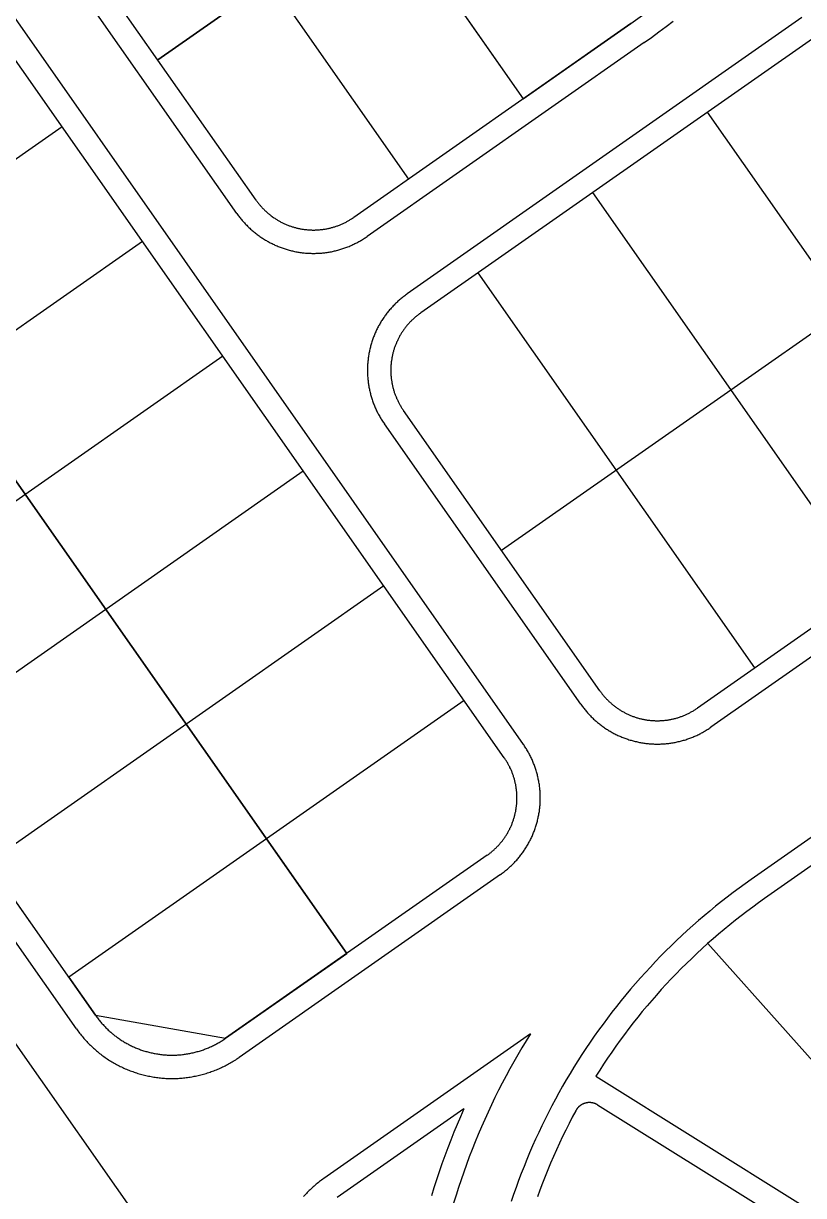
# Model space of a CAD drawing. Header units: metres. Extents: x 680594 to 684853, y 828874 to 830078.
# Drawn here: x 680763.7 to 680863.9, y 829578 to 829728.7 of the extents above; entities that cross this region are included whole.
import ezdxf

# ---------------------------------------------------------------- set-up
doc = ezdxf.new("R2010")
doc.units = ezdxf.units.M
doc.layers.add('PLOT_LINES', color=7, linetype='Continuous')

msp = doc.modelspace()

# ---------------------------------------------------------------- linework, layer by layer
at = {"layer": 'PLOT_LINES'}
for points in [[(680780.94, 829724), (680823.91, 829754.09), (680852.05, 829805.21), (680862.02, 829871.22)], [(680827.89, 829636.02), (680718.8, 829792.02)], [(680792.31, 829769.81), (680827.87, 829719.02)], [(680777.57, 829759.49), (680813.13, 829708.7)], [(680841.69, 829728.7), (680843.19, 829729.77), (680824.83, 829754.75), (680823.91, 829754.09), (680810.09, 829744.42), (680827.87, 829719.02), (680841.69, 829728.7)], [(680823.91, 829754.09), (680780.94, 829724)], [(680770.47, 829599.48), (680664.78, 829750.42)], [(681126.45, 829078), (680658.63, 829746.12)], [(680825.43, 829634.3), (680748, 829744.89)], [(680793.56, 829705.98), (680768.32, 829742.02)], [(680791.1, 829704.26), (680765.86, 829740.3)], [(680917.54, 829735.59), (680898.1, 829712.04), (680825.1, 829660.93)], [(680863.67, 829729.44), (680812.97, 829693.94)], [(680843.41, 829726.24), (680844.36, 829726.91), (680845.3, 829727.6), (680846.23, 829728.29), (680847.15, 829728.99)], [(680841.69, 829728.7), (680806.09, 829703.77)], [(680866.3, 829727.62), (680814.7, 829691.48)], [(680805.2, 829609.15), (680722.61, 829727.11)], [(680722.61, 829727.11), (680805.2, 829609.15)], [(680843.41, 829726.24), (680807.81, 829701.31)], [(680887.12, 829666.51), (680851.56, 829717.29)], [(680768.65, 829715.4), (680717.86, 829679.84)], [(680898.1, 829712.04), (680825.1, 829660.93)], [(680772.93, 829601.2), (680697.21, 829709.33)], [(680872.37, 829656.18), (680836.81, 829706.97)], [(680793.56, 829705.98), (680793.62, 829705.9), (680793.68, 829705.81), (680793.74, 829705.73), (680793.8, 829705.64), (680793.87, 829705.56), (680793.93, 829705.48), (680794, 829705.4), (680794.07, 829705.32), (680794.14, 829705.24), (680794.21, 829705.16), (680794.28, 829705.08), (680794.35, 829705), (680794.42, 829704.93), (680794.49, 829704.85), (680794.57, 829704.78), (680794.64, 829704.71), (680794.72, 829704.63), (680794.79, 829704.56), (680794.87, 829704.49), (680794.95, 829704.42), (680795.02, 829704.35), (680795.1, 829704.28), (680795.18, 829704.22), (680795.27, 829704.15), (680795.35, 829704.08), (680795.43, 829704.02), (680795.51, 829703.96), (680795.6, 829703.89), (680795.68, 829703.83), (680795.77, 829703.77), (680795.85, 829703.71), (680795.94, 829703.65), (680796.03, 829703.59), (680796.12, 829703.54), (680796.2, 829703.48), (680796.29, 829703.43), (680796.38, 829703.38), (680796.47, 829703.32), (680796.57, 829703.27), (680796.66, 829703.22), (680796.75, 829703.17), (680796.84, 829703.12), (680796.94, 829703.08), (680797.03, 829703.03), (680797.13, 829702.99), (680797.22, 829702.94), (680797.32, 829702.9), (680797.41, 829702.86), (680797.51, 829702.82), (680797.61, 829702.78), (680797.7, 829702.74), (680797.8, 829702.7), (680797.9, 829702.67), (680798, 829702.63), (680798.1, 829702.6), (680798.2, 829702.57), (680798.3, 829702.54), (680798.4, 829702.51), (680798.5, 829702.48), (680798.6, 829702.45), (680798.7, 829702.42), (680798.8, 829702.4), (680798.9, 829702.37), (680799.01, 829702.35), (680799.11, 829702.33), (680799.21, 829702.31), (680799.31, 829702.29), (680799.42, 829702.27), (680799.52, 829702.25), (680799.62, 829702.24), (680799.73, 829702.22), (680799.83, 829702.21), (680799.94, 829702.2), (680800.04, 829702.19), (680800.14, 829702.18), (680800.25, 829702.17), (680800.35, 829702.16), (680800.46, 829702.16), (680800.56, 829702.15), (680800.67, 829702.15), (680800.77, 829702.14), (680800.88, 829702.14), (680800.98, 829702.14), (680801.09, 829702.14), (680801.19, 829702.15), (680801.3, 829702.15), (680801.4, 829702.16), (680801.5, 829702.16), (680801.61, 829702.17), (680801.71, 829702.18), (680801.82, 829702.19), (680801.92, 829702.2), (680802.03, 829702.21), (680802.13, 829702.22), (680802.23, 829702.24), (680802.34, 829702.25), (680802.44, 829702.27), (680802.54, 829702.29), (680802.65, 829702.31), (680802.75, 829702.33), (680802.85, 829702.35), (680802.95, 829702.37), (680803.06, 829702.4), (680803.16, 829702.42), (680803.26, 829702.45), (680803.36, 829702.48), (680803.46, 829702.51), (680803.56, 829702.54), (680803.66, 829702.57), (680803.76, 829702.6), (680803.86, 829702.63), (680803.96, 829702.67), (680804.06, 829702.7), (680804.15, 829702.74), (680804.25, 829702.78), (680804.35, 829702.82), (680804.45, 829702.86), (680804.54, 829702.9), (680804.64, 829702.94), (680804.73, 829702.99), (680804.83, 829703.03), (680804.92, 829703.08), (680805.02, 829703.12), (680805.11, 829703.17), (680805.2, 829703.22), (680805.29, 829703.27), (680805.38, 829703.32), (680805.47, 829703.38), (680805.56, 829703.43), (680805.65, 829703.48), (680805.74, 829703.54), (680805.83, 829703.59), (680805.92, 829703.65), (680806.01, 829703.71), (680806.09, 829703.77)], [(680791.1, 829704.26), (680791.18, 829704.15), (680791.26, 829704.03), (680791.35, 829703.92), (680791.43, 829703.81), (680791.52, 829703.7), (680791.6, 829703.59), (680791.69, 829703.48), (680791.78, 829703.38), (680791.87, 829703.27), (680791.96, 829703.17), (680792.06, 829703.06), (680792.15, 829702.96), (680792.25, 829702.86), (680792.35, 829702.76), (680792.44, 829702.66), (680792.54, 829702.56), (680792.64, 829702.46), (680792.75, 829702.37), (680792.85, 829702.27), (680792.95, 829702.18), (680793.06, 829702.09), (680793.16, 829702), (680793.27, 829701.91), (680793.38, 829701.82), (680793.49, 829701.73), (680793.6, 829701.64), (680793.71, 829701.56), (680793.82, 829701.48), (680793.93, 829701.39), (680794.05, 829701.31), (680794.16, 829701.23), (680794.28, 829701.16), (680794.39, 829701.08), (680794.51, 829701), (680794.63, 829700.93), (680794.75, 829700.86), (680794.87, 829700.79), (680794.99, 829700.72), (680795.11, 829700.65), (680795.23, 829700.58), (680795.36, 829700.51), (680795.48, 829700.45), (680795.61, 829700.39), (680795.73, 829700.33), (680795.86, 829700.27), (680795.98, 829700.21), (680796.11, 829700.15), (680796.24, 829700.1), (680796.37, 829700.04), (680796.5, 829699.99), (680796.63, 829699.94), (680796.76, 829699.89), (680796.89, 829699.84), (680797.02, 829699.8), (680797.15, 829699.75), (680797.29, 829699.71), (680797.42, 829699.67), (680797.55, 829699.63), (680797.69, 829699.59), (680797.82, 829699.55), (680797.96, 829699.52), (680798.09, 829699.48), (680798.23, 829699.45), (680798.37, 829699.42), (680798.5, 829699.39), (680798.64, 829699.36), (680798.78, 829699.34), (680798.91, 829699.31), (680799.05, 829699.29), (680799.19, 829699.27), (680799.33, 829699.25), (680799.47, 829699.23), (680799.61, 829699.22), (680799.74, 829699.2), (680799.88, 829699.19), (680800.02, 829699.18), (680800.16, 829699.17), (680800.3, 829699.16), (680800.44, 829699.15), (680800.58, 829699.15), (680800.72, 829699.14), (680800.86, 829699.14), (680801, 829699.14), (680801.14, 829699.14), (680801.28, 829699.15), (680801.42, 829699.15), (680801.56, 829699.16), (680801.7, 829699.17), (680801.84, 829699.18), (680801.98, 829699.19), (680802.11, 829699.2), (680802.25, 829699.22), (680802.39, 829699.23), (680802.53, 829699.25), (680802.67, 829699.27), (680802.81, 829699.29), (680802.94, 829699.31), (680803.08, 829699.34), (680803.22, 829699.36), (680803.36, 829699.39), (680803.49, 829699.42), (680803.63, 829699.45), (680803.76, 829699.48), (680803.9, 829699.52), (680804.04, 829699.55), (680804.17, 829699.59), (680804.3, 829699.63), (680804.44, 829699.67), (680804.57, 829699.71), (680804.7, 829699.75), (680804.84, 829699.8), (680804.97, 829699.84), (680805.1, 829699.89), (680805.23, 829699.94), (680805.36, 829699.99), (680805.49, 829700.04), (680805.62, 829700.1), (680805.75, 829700.15), (680805.87, 829700.21), (680806, 829700.27), (680806.13, 829700.33), (680806.25, 829700.39), (680806.38, 829700.45), (680806.5, 829700.51), (680806.62, 829700.58), (680806.75, 829700.65), (680806.87, 829700.72), (680806.99, 829700.79), (680807.11, 829700.86), (680807.23, 829700.93), (680807.35, 829701), (680807.46, 829701.08), (680807.58, 829701.16), (680807.7, 829701.23), (680807.81, 829701.31)], [(680778.98, 829700.65), (680728.19, 829665.09)], [(680857.63, 829645.86), (680822.07, 829696.65)], [(680772.93, 829601.2), (680706.97, 829695.4)], [(680812.97, 829693.94), (680812.86, 829693.86), (680812.75, 829693.78), (680812.64, 829693.69), (680812.52, 829693.61), (680812.41, 829693.52), (680812.31, 829693.44), (680812.2, 829693.35), (680812.09, 829693.26), (680811.98, 829693.17), (680811.88, 829693.08), (680811.78, 829692.98), (680811.67, 829692.89), (680811.57, 829692.79), (680811.47, 829692.69), (680811.37, 829692.6), (680811.27, 829692.5), (680811.18, 829692.4), (680811.08, 829692.29), (680810.99, 829692.19), (680810.89, 829692.09), (680810.8, 829691.98), (680810.71, 829691.88), (680810.62, 829691.77), (680810.53, 829691.66), (680810.44, 829691.55), (680810.36, 829691.44), (680810.27, 829691.33), (680810.19, 829691.22), (680810.11, 829691.11), (680810.03, 829690.99), (680809.95, 829690.88), (680809.87, 829690.76), (680809.79, 829690.65), (680809.72, 829690.53), (680809.64, 829690.41), (680809.57, 829690.29), (680809.5, 829690.17), (680809.43, 829690.05), (680809.36, 829689.93), (680809.29, 829689.81), (680809.23, 829689.68), (680809.17, 829689.56), (680809.1, 829689.43), (680809.04, 829689.31), (680808.98, 829689.18), (680808.92, 829689.06), (680808.87, 829688.93), (680808.81, 829688.8), (680808.76, 829688.67), (680808.71, 829688.54), (680808.65, 829688.41), (680808.6, 829688.28), (680808.56, 829688.15), (680808.51, 829688.02), (680808.47, 829687.89), (680808.42, 829687.75), (680808.38, 829687.62), (680808.34, 829687.49), (680808.3, 829687.35), (680808.27, 829687.22), (680808.23, 829687.08), (680808.2, 829686.95), (680808.16, 829686.81), (680808.13, 829686.67), (680808.11, 829686.54), (680808.08, 829686.4), (680808.05, 829686.26), (680808.03, 829686.13), (680808, 829685.99), (680807.98, 829685.85), (680807.96, 829685.71), (680807.95, 829685.57), (680807.93, 829685.43), (680807.92, 829685.3), (680807.9, 829685.16), (680807.89, 829685.02), (680807.88, 829684.88), (680807.87, 829684.74), (680807.87, 829684.6), (680807.86, 829684.46), (680807.86, 829684.32), (680807.86, 829684.18), (680807.86, 829684.04), (680807.86, 829683.9), (680807.86, 829683.76), (680807.87, 829683.62), (680807.87, 829683.48), (680807.88, 829683.34), (680807.89, 829683.2), (680807.9, 829683.07), (680807.92, 829682.93), (680807.93, 829682.79), (680807.95, 829682.65), (680807.96, 829682.51), (680807.98, 829682.37), (680808, 829682.23), (680808.03, 829682.1), (680808.05, 829681.96), (680808.08, 829681.82), (680808.11, 829681.68), (680808.13, 829681.55), (680808.16, 829681.41), (680808.2, 829681.28), (680808.23, 829681.14), (680808.27, 829681.01), (680808.3, 829680.87), (680808.34, 829680.74), (680808.38, 829680.6), (680808.42, 829680.47), (680808.47, 829680.34), (680808.51, 829680.2), (680808.56, 829680.07), (680808.6, 829679.94), (680808.65, 829679.81), (680808.71, 829679.68), (680808.76, 829679.55), (680808.81, 829679.42), (680808.87, 829679.29), (680808.92, 829679.17), (680808.98, 829679.04), (680809.04, 829678.91), (680809.1, 829678.79), (680809.17, 829678.66), (680809.23, 829678.54), (680809.29, 829678.42), (680809.36, 829678.29), (680809.43, 829678.17), (680809.5, 829678.05), (680809.57, 829677.93), (680809.64, 829677.81), (680809.72, 829677.69), (680809.79, 829677.58), (680809.87, 829677.46), (680809.95, 829677.34), (680810.03, 829677.23)], [(680814.7, 829691.48), (680814.61, 829691.42), (680814.52, 829691.36), (680814.44, 829691.3), (680814.36, 829691.24), (680814.28, 829691.17), (680814.19, 829691.11), (680814.11, 829691.04), (680814.03, 829690.97), (680813.95, 829690.9), (680813.87, 829690.83), (680813.8, 829690.76), (680813.72, 829690.69), (680813.64, 829690.62), (680813.57, 829690.55), (680813.49, 829690.47), (680813.42, 829690.4), (680813.35, 829690.33), (680813.28, 829690.25), (680813.2, 829690.17), (680813.13, 829690.09), (680813.06, 829690.02), (680813, 829689.94), (680812.93, 829689.86), (680812.86, 829689.77), (680812.8, 829689.69), (680812.73, 829689.61), (680812.67, 829689.53), (680812.61, 829689.44), (680812.55, 829689.36), (680812.48, 829689.27), (680812.43, 829689.19), (680812.37, 829689.1), (680812.31, 829689.01), (680812.25, 829688.92), (680812.2, 829688.84), (680812.14, 829688.75), (680812.09, 829688.66), (680812.04, 829688.57), (680811.99, 829688.47), (680811.94, 829688.38), (680811.89, 829688.29), (680811.84, 829688.2), (680811.79, 829688.1), (680811.75, 829688.01), (680811.7, 829687.91), (680811.66, 829687.82), (680811.61, 829687.72), (680811.57, 829687.63), (680811.53, 829687.53), (680811.49, 829687.43), (680811.46, 829687.34), (680811.42, 829687.24), (680811.38, 829687.14), (680811.35, 829687.04), (680811.31, 829686.94), (680811.28, 829686.84), (680811.25, 829686.74), (680811.22, 829686.64), (680811.19, 829686.54), (680811.16, 829686.44), (680811.14, 829686.34), (680811.11, 829686.24), (680811.09, 829686.14), (680811.06, 829686.03), (680811.04, 829685.93), (680811.02, 829685.83), (680811, 829685.73), (680810.99, 829685.62), (680810.97, 829685.52), (680810.95, 829685.42), (680810.94, 829685.31), (680810.92, 829685.21), (680810.91, 829685.1), (680810.9, 829685), (680810.89, 829684.9), (680810.88, 829684.79), (680810.88, 829684.69), (680810.87, 829684.58), (680810.86, 829684.48), (680810.86, 829684.37), (680810.86, 829684.27), (680810.86, 829684.16), (680810.86, 829684.06), (680810.86, 829683.95), (680810.86, 829683.85), (680810.86, 829683.74), (680810.87, 829683.64), (680810.88, 829683.54), (680810.88, 829683.43), (680810.89, 829683.33), (680810.9, 829683.22), (680810.91, 829683.12), (680810.92, 829683.01), (680810.94, 829682.91), (680810.95, 829682.81), (680810.97, 829682.7), (680810.99, 829682.6), (680811, 829682.5), (680811.02, 829682.39), (680811.04, 829682.29), (680811.06, 829682.19), (680811.09, 829682.09), (680811.11, 829681.98), (680811.14, 829681.88), (680811.16, 829681.78), (680811.19, 829681.68), (680811.22, 829681.58), (680811.25, 829681.48), (680811.28, 829681.38), (680811.31, 829681.28), (680811.35, 829681.18), (680811.38, 829681.08), (680811.42, 829680.98), (680811.46, 829680.89), (680811.49, 829680.79), (680811.53, 829680.69), (680811.57, 829680.59), (680811.61, 829680.5), (680811.66, 829680.4), (680811.7, 829680.31), (680811.75, 829680.21), (680811.79, 829680.12), (680811.84, 829680.03), (680811.89, 829679.93), (680811.94, 829679.84), (680811.99, 829679.75), (680812.04, 829679.66), (680812.09, 829679.57), (680812.14, 829679.48), (680812.2, 829679.39), (680812.25, 829679.3), (680812.31, 829679.21), (680812.37, 829679.12), (680812.43, 829679.03), (680812.48, 829678.95)], [(680789.3, 829685.91), (680738.51, 829650.35)], [(680915.88, 829686.64), (680850.26, 829640.7)], [(680917.6, 829684.19), (680851.98, 829638.24)], [(680837.72, 829642.91), (680812.48, 829678.95)], [(680835.26, 829641.19), (680810.03, 829677.23)], [(680799.62, 829671.16), (680748.84, 829635.6)], [(680809.95, 829656.42), (680759.16, 829620.86)], [(680820.27, 829641.67), (680769.49, 829606.11)], [(680837.72, 829642.91), (680837.78, 829642.82), (680837.84, 829642.74), (680837.91, 829642.65), (680837.97, 829642.57), (680838.03, 829642.49), (680838.1, 829642.4), (680838.17, 829642.32), (680838.23, 829642.24), (680838.3, 829642.16), (680838.37, 829642.09), (680838.44, 829642.01), (680838.51, 829641.93), (680838.58, 829641.85), (680838.66, 829641.78), (680838.73, 829641.7), (680838.81, 829641.63), (680838.88, 829641.56), (680838.96, 829641.49), (680839.03, 829641.42), (680839.11, 829641.35), (680839.19, 829641.28), (680839.27, 829641.21), (680839.35, 829641.14), (680839.43, 829641.07), (680839.51, 829641.01), (680839.59, 829640.94), (680839.68, 829640.88), (680839.76, 829640.82), (680839.85, 829640.76), (680839.93, 829640.7), (680840.02, 829640.64), (680840.11, 829640.58), (680840.19, 829640.52), (680840.28, 829640.46), (680840.37, 829640.41), (680840.46, 829640.35), (680840.55, 829640.3), (680840.64, 829640.25), (680840.73, 829640.2), (680840.82, 829640.15), (680840.92, 829640.1), (680841.01, 829640.05), (680841.1, 829640), (680841.2, 829639.96), (680841.29, 829639.91), (680841.39, 829639.87), (680841.48, 829639.83), (680841.58, 829639.78), (680841.67, 829639.74), (680841.77, 829639.7), (680841.87, 829639.67), (680841.97, 829639.63), (680842.07, 829639.59), (680842.16, 829639.56), (680842.26, 829639.53), (680842.36, 829639.49), (680842.46, 829639.46), (680842.56, 829639.43), (680842.66, 829639.4), (680842.77, 829639.37), (680842.87, 829639.35), (680842.97, 829639.32), (680843.07, 829639.3), (680843.17, 829639.28), (680843.27, 829639.25), (680843.38, 829639.23), (680843.48, 829639.21), (680843.58, 829639.2), (680843.69, 829639.18), (680843.79, 829639.16), (680843.89, 829639.15), (680844, 829639.14), (680844.1, 829639.12), (680844.21, 829639.11), (680844.31, 829639.1), (680844.41, 829639.09), (680844.52, 829639.09), (680844.62, 829639.08), (680844.73, 829639.08), (680844.83, 829639.07), (680844.94, 829639.07), (680845.04, 829639.07), (680845.15, 829639.07), (680845.25, 829639.07), (680845.36, 829639.07), (680845.46, 829639.08), (680845.57, 829639.08), (680845.67, 829639.09), (680845.77, 829639.09), (680845.88, 829639.1), (680845.98, 829639.11), (680846.09, 829639.12), (680846.19, 829639.14), (680846.3, 829639.15), (680846.4, 829639.16), (680846.5, 829639.18), (680846.61, 829639.2), (680846.71, 829639.21), (680846.81, 829639.23), (680846.91, 829639.25), (680847.02, 829639.28), (680847.12, 829639.3), (680847.22, 829639.32), (680847.32, 829639.35), (680847.42, 829639.37), (680847.52, 829639.4), (680847.63, 829639.43), (680847.73, 829639.46), (680847.83, 829639.49), (680847.93, 829639.53), (680848.02, 829639.56), (680848.12, 829639.59), (680848.22, 829639.63), (680848.32, 829639.67), (680848.42, 829639.7), (680848.51, 829639.74), (680848.61, 829639.78), (680848.71, 829639.83), (680848.8, 829639.87), (680848.9, 829639.91), (680848.99, 829639.96), (680849.09, 829640), (680849.18, 829640.05), (680849.27, 829640.1), (680849.37, 829640.15), (680849.46, 829640.2), (680849.55, 829640.25), (680849.64, 829640.3), (680849.73, 829640.35), (680849.82, 829640.41), (680849.91, 829640.46), (680850, 829640.52), (680850.08, 829640.58), (680850.17, 829640.64), (680850.26, 829640.7)], [(680890.55, 829642.05), (680857.14, 829618.66)], [(680835.26, 829641.19), (680835.35, 829641.07), (680835.43, 829640.96), (680835.51, 829640.85), (680835.6, 829640.74), (680835.68, 829640.63), (680835.77, 829640.52), (680835.86, 829640.41), (680835.95, 829640.3), (680836.04, 829640.2), (680836.13, 829640.09), (680836.22, 829639.99), (680836.32, 829639.88), (680836.41, 829639.78), (680836.51, 829639.68), (680836.61, 829639.58), (680836.71, 829639.48), (680836.81, 829639.39), (680836.91, 829639.29), (680837.01, 829639.2), (680837.12, 829639.1), (680837.22, 829639.01), (680837.33, 829638.92), (680837.43, 829638.83), (680837.54, 829638.74), (680837.65, 829638.66), (680837.76, 829638.57), (680837.87, 829638.48), (680837.98, 829638.4), (680838.1, 829638.32), (680838.21, 829638.24), (680838.33, 829638.16), (680838.44, 829638.08), (680838.56, 829638), (680838.68, 829637.93), (680838.79, 829637.85), (680838.91, 829637.78), (680839.03, 829637.71), (680839.16, 829637.64), (680839.28, 829637.57), (680839.4, 829637.51), (680839.52, 829637.44), (680839.65, 829637.38), (680839.77, 829637.31), (680839.9, 829637.25), (680840.02, 829637.19), (680840.15, 829637.13), (680840.28, 829637.08), (680840.41, 829637.02), (680840.53, 829636.97), (680840.66, 829636.92), (680840.79, 829636.87), (680840.92, 829636.82), (680841.06, 829636.77), (680841.19, 829636.72), (680841.32, 829636.68), (680841.45, 829636.63), (680841.59, 829636.59), (680841.72, 829636.55), (680841.85, 829636.51), (680841.99, 829636.48), (680842.12, 829636.44), (680842.26, 829636.41), (680842.4, 829636.38), (680842.53, 829636.35), (680842.67, 829636.32), (680842.8, 829636.29), (680842.94, 829636.26), (680843.08, 829636.24), (680843.22, 829636.22), (680843.36, 829636.19), (680843.49, 829636.18), (680843.63, 829636.16), (680843.77, 829636.14), (680843.91, 829636.13), (680844.05, 829636.11), (680844.19, 829636.1), (680844.33, 829636.09), (680844.47, 829636.08), (680844.61, 829636.08), (680844.75, 829636.07), (680844.89, 829636.07), (680845.02, 829636.07), (680845.16, 829636.07), (680845.3, 829636.07), (680845.44, 829636.07), (680845.58, 829636.08), (680845.72, 829636.08), (680845.86, 829636.09), (680846, 829636.1), (680846.14, 829636.11), (680846.28, 829636.13), (680846.42, 829636.14), (680846.56, 829636.16), (680846.7, 829636.18), (680846.83, 829636.19), (680846.97, 829636.22), (680847.11, 829636.24), (680847.25, 829636.26), (680847.38, 829636.29), (680847.52, 829636.32), (680847.66, 829636.35), (680847.79, 829636.38), (680847.93, 829636.41), (680848.07, 829636.44), (680848.2, 829636.48), (680848.34, 829636.51), (680848.47, 829636.55), (680848.6, 829636.59), (680848.74, 829636.63), (680848.87, 829636.68), (680849, 829636.72), (680849.13, 829636.77), (680849.26, 829636.82), (680849.4, 829636.87), (680849.53, 829636.92), (680849.65, 829636.97), (680849.78, 829637.02), (680849.91, 829637.08), (680850.04, 829637.13), (680850.17, 829637.19), (680850.29, 829637.25), (680850.42, 829637.31), (680850.54, 829637.38), (680850.67, 829637.44), (680850.79, 829637.51), (680850.91, 829637.57), (680851.03, 829637.64), (680851.15, 829637.71), (680851.28, 829637.78), (680851.39, 829637.85), (680851.51, 829637.93), (680851.63, 829638), (680851.75, 829638.08), (680851.86, 829638.16), (680851.98, 829638.24)], [(680892.27, 829639.59), (680858.86, 829616.2)], [(680824.95, 829619.31), (680825.06, 829619.39), (680825.17, 829619.47), (680825.28, 829619.56), (680825.4, 829619.64), (680825.51, 829619.73), (680825.61, 829619.81), (680825.72, 829619.9), (680825.83, 829619.99), (680825.94, 829620.08), (680826.04, 829620.18), (680826.14, 829620.27), (680826.25, 829620.36), (680826.35, 829620.46), (680826.45, 829620.56), (680826.55, 829620.65), (680826.65, 829620.75), (680826.74, 829620.85), (680826.84, 829620.96), (680826.93, 829621.06), (680827.03, 829621.16), (680827.12, 829621.27), (680827.21, 829621.37), (680827.3, 829621.48), (680827.39, 829621.59), (680827.48, 829621.7), (680827.56, 829621.81), (680827.65, 829621.92), (680827.73, 829622.03), (680827.81, 829622.14), (680827.89, 829622.26), (680827.97, 829622.37), (680828.05, 829622.49), (680828.13, 829622.6), (680828.2, 829622.72), (680828.28, 829622.84), (680828.35, 829622.96), (680828.42, 829623.08), (680828.49, 829623.2), (680828.56, 829623.32), (680828.62, 829623.45), (680828.69, 829623.57), (680828.75, 829623.69), (680828.82, 829623.82), (680828.88, 829623.94), (680828.94, 829624.07), (680829, 829624.2), (680829.05, 829624.32), (680829.11, 829624.45), (680829.16, 829624.58), (680829.21, 829624.71), (680829.27, 829624.84), (680829.31, 829624.97), (680829.36, 829625.1), (680829.41, 829625.23), (680829.45, 829625.37), (680829.5, 829625.5), (680829.54, 829625.63), (680829.58, 829625.77), (680829.62, 829625.9), (680829.65, 829626.03), (680829.69, 829626.17), (680829.72, 829626.3), (680829.76, 829626.44), (680829.79, 829626.58), (680829.81, 829626.71), (680829.84, 829626.85), (680829.87, 829626.99), (680829.89, 829627.13), (680829.91, 829627.26), (680829.94, 829627.4), (680829.96, 829627.54), (680829.97, 829627.68), (680829.99, 829627.82), (680830, 829627.96), (680830.02, 829628.09), (680830.03, 829628.23), (680830.04, 829628.37), (680830.05, 829628.51), (680830.05, 829628.65), (680830.06, 829628.79), (680830.06, 829628.93), (680830.06, 829629.07), (680830.06, 829629.21), (680830.06, 829629.35), (680830.06, 829629.49), (680830.05, 829629.63), (680830.05, 829629.77), (680830.04, 829629.91), (680830.03, 829630.05), (680830.02, 829630.19), (680830, 829630.33), (680829.99, 829630.46), (680829.97, 829630.6), (680829.96, 829630.74), (680829.94, 829630.88), (680829.91, 829631.02), (680829.89, 829631.16), (680829.87, 829631.29), (680829.84, 829631.43), (680829.81, 829631.57), (680829.79, 829631.7), (680829.76, 829631.84), (680829.72, 829631.98), (680829.69, 829632.11), (680829.65, 829632.25), (680829.62, 829632.38), (680829.58, 829632.51), (680829.54, 829632.65), (680829.5, 829632.78), (680829.45, 829632.91), (680829.41, 829633.05), (680829.36, 829633.18), (680829.31, 829633.31), (680829.27, 829633.44), (680829.21, 829633.57), (680829.16, 829633.7), (680829.11, 829633.83), (680829.05, 829633.96), (680829, 829634.08), (680828.94, 829634.21), (680828.88, 829634.34), (680828.82, 829634.46), (680828.75, 829634.59), (680828.69, 829634.71), (680828.62, 829634.84), (680828.56, 829634.96), (680828.49, 829635.08), (680828.42, 829635.2), (680828.35, 829635.32), (680828.28, 829635.44), (680828.2, 829635.56), (680828.13, 829635.68), (680828.05, 829635.79), (680827.97, 829635.91), (680827.89, 829636.02)], [(680823.22, 829621.77), (680823.31, 829621.83), (680823.39, 829621.89), (680823.48, 829621.95), (680823.56, 829622.02), (680823.64, 829622.08), (680823.73, 829622.15), (680823.81, 829622.21), (680823.89, 829622.28), (680823.97, 829622.35), (680824.05, 829622.42), (680824.12, 829622.49), (680824.2, 829622.56), (680824.28, 829622.63), (680824.35, 829622.7), (680824.43, 829622.78), (680824.5, 829622.85), (680824.57, 829622.93), (680824.64, 829623), (680824.72, 829623.08), (680824.79, 829623.16), (680824.85, 829623.24), (680824.92, 829623.32), (680824.99, 829623.4), (680825.06, 829623.48), (680825.12, 829623.56), (680825.19, 829623.64), (680825.25, 829623.72), (680825.31, 829623.81), (680825.37, 829623.89), (680825.43, 829623.98), (680825.49, 829624.06), (680825.55, 829624.15), (680825.61, 829624.24), (680825.67, 829624.33), (680825.72, 829624.42), (680825.78, 829624.5), (680825.83, 829624.59), (680825.88, 829624.69), (680825.93, 829624.78), (680825.98, 829624.87), (680826.03, 829624.96), (680826.08, 829625.05), (680826.13, 829625.15), (680826.17, 829625.24), (680826.22, 829625.34), (680826.26, 829625.43), (680826.31, 829625.53), (680826.35, 829625.62), (680826.39, 829625.72), (680826.43, 829625.82), (680826.46, 829625.91), (680826.5, 829626.01), (680826.54, 829626.11), (680826.57, 829626.21), (680826.61, 829626.31), (680826.64, 829626.41), (680826.67, 829626.51), (680826.7, 829626.61), (680826.73, 829626.71), (680826.76, 829626.81), (680826.78, 829626.91), (680826.81, 829627.01), (680826.83, 829627.12), (680826.85, 829627.22), (680826.88, 829627.32), (680826.9, 829627.42), (680826.92, 829627.53), (680826.93, 829627.63), (680826.95, 829627.73), (680826.97, 829627.84), (680826.98, 829627.94), (680827, 829628.04), (680827.01, 829628.15), (680827.02, 829628.25), (680827.03, 829628.36), (680827.04, 829628.46), (680827.04, 829628.56), (680827.05, 829628.67), (680827.06, 829628.77), (680827.06, 829628.88), (680827.06, 829628.98), (680827.06, 829629.09), (680827.06, 829629.19), (680827.06, 829629.3), (680827.06, 829629.4), (680827.06, 829629.51), (680827.05, 829629.61), (680827.04, 829629.72), (680827.04, 829629.82), (680827.03, 829629.92), (680827.02, 829630.03), (680827.01, 829630.13), (680827, 829630.24), (680826.98, 829630.34), (680826.97, 829630.44), (680826.95, 829630.55), (680826.93, 829630.65), (680826.92, 829630.75), (680826.9, 829630.86), (680826.88, 829630.96), (680826.85, 829631.06), (680826.83, 829631.16), (680826.81, 829631.27), (680826.78, 829631.37), (680826.76, 829631.47), (680826.73, 829631.57), (680826.7, 829631.67), (680826.67, 829631.77), (680826.64, 829631.87), (680826.61, 829631.97), (680826.57, 829632.07), (680826.54, 829632.17), (680826.5, 829632.27), (680826.46, 829632.37), (680826.43, 829632.46), (680826.39, 829632.56), (680826.35, 829632.66), (680826.31, 829632.75), (680826.26, 829632.85), (680826.22, 829632.94), (680826.17, 829633.04), (680826.13, 829633.13), (680826.08, 829633.23), (680826.03, 829633.32), (680825.98, 829633.41), (680825.93, 829633.5), (680825.88, 829633.59), (680825.83, 829633.69), (680825.78, 829633.78), (680825.72, 829633.87), (680825.67, 829633.95), (680825.61, 829634.04), (680825.55, 829634.13), (680825.49, 829634.22), (680825.43, 829634.3)], [(680805.2, 829609.15), (680794.88, 829623.89), (680769.49, 829606.11), (680772.93, 829601.2), (680789.64, 829598.25), (680805.2, 829609.15)], [(680823.22, 829621.77), (680789.64, 829598.25)], [(680824.95, 829619.31), (680791.36, 829595.79)], [(680857.14, 829618.66), (680856.36, 829618.11), (680855.59, 829617.55), (680854.83, 829616.98), (680854.07, 829616.4), (680853.32, 829615.81), (680852.57, 829615.22), (680851.83, 829614.61), (680851.1, 829614), (680850.38, 829613.38), (680849.66, 829612.75), (680848.95, 829612.11), (680848.25, 829611.46), (680847.56, 829610.81), (680846.87, 829610.14), (680846.19, 829609.47), (680845.52, 829608.79), (680844.86, 829608.11), (680844.2, 829607.41), (680843.56, 829606.71), (680842.92, 829606), (680842.29, 829605.29), (680841.67, 829604.56), (680841.05, 829603.83), (680840.45, 829603.09), (680839.85, 829602.35), (680839.27, 829601.6), (680838.69, 829600.84), (680838.12, 829600.07), (680837.56, 829599.3), (680837, 829598.52), (680836.46, 829597.74), (680835.93, 829596.95), (680835.4, 829596.15), (680834.89, 829595.35), (680834.38, 829594.54), (680833.89, 829593.72), (680833.4, 829592.9), (680832.92, 829592.08), (680832.46, 829591.24), (680832, 829590.41), (680831.55, 829589.56), (680831.11, 829588.72), (680830.68, 829587.86), (680830.27, 829587.01), (680829.86, 829586.14), (680829.46, 829585.28), (680829.07, 829584.41), (680828.69, 829583.53), (680828.33, 829582.65), (680827.97, 829581.76), (680827.62, 829580.88), (680827.28, 829579.98), (680826.96, 829579.09), (680826.64, 829578.19), (680826.34, 829577.28)], [(680858.86, 829616.2), (680858.1, 829615.66), (680857.35, 829615.11), (680856.6, 829614.56), (680855.86, 829613.99), (680855.13, 829613.42), (680854.4, 829612.83), (680853.68, 829612.24), (680852.96, 829611.64), (680852.26, 829611.03), (680851.56, 829610.42), (680850.87, 829609.79), (680850.18, 829609.16), (680849.51, 829608.52), (680848.84, 829607.87), (680848.18, 829607.21), (680847.52, 829606.55), (680846.88, 829605.88), (680846.24, 829605.2), (680845.61, 829604.51), (680844.99, 829603.81), (680844.38, 829603.11), (680843.77, 829602.4), (680843.17, 829601.69), (680842.59, 829600.96), (680842.01, 829600.23), (680841.44, 829599.5), (680840.87, 829598.75), (680840.32, 829598), (680839.78, 829597.25), (680839.24, 829596.48), (680838.71, 829595.71), (680838.2, 829594.94), (680837.69, 829594.16), (680837.19, 829593.37)], [(680851.58, 829610.43), (680872.22, 829587.3)], [(680772.93, 829601.2), (680773.01, 829601.08), (680773.09, 829600.97), (680773.17, 829600.86), (680773.26, 829600.75), (680773.34, 829600.64), (680773.43, 829600.53), (680773.52, 829600.42), (680773.61, 829600.31), (680773.7, 829600.21), (680773.79, 829600.1), (680773.89, 829600), (680773.98, 829599.9), (680774.08, 829599.8), (680774.17, 829599.7), (680774.27, 829599.6), (680774.37, 829599.5), (680774.47, 829599.4), (680774.57, 829599.3), (680774.68, 829599.21), (680774.78, 829599.12), (680774.88, 829599.02), (680774.99, 829598.93), (680775.1, 829598.84), (680775.2, 829598.76), (680775.31, 829598.67), (680775.42, 829598.58), (680775.53, 829598.5), (680775.65, 829598.41), (680775.76, 829598.33), (680775.87, 829598.25), (680775.99, 829598.17), (680776.1, 829598.09), (680776.22, 829598.02), (680776.34, 829597.94), (680776.46, 829597.87), (680776.58, 829597.8), (680776.7, 829597.72), (680776.82, 829597.65), (680776.94, 829597.59), (680777.06, 829597.52), (680777.18, 829597.45), (680777.31, 829597.39), (680777.43, 829597.33), (680777.56, 829597.27), (680777.69, 829597.21), (680777.81, 829597.15), (680777.94, 829597.09), (680778.07, 829597.03), (680778.2, 829596.98), (680778.33, 829596.93), (680778.46, 829596.88), (680778.59, 829596.83), (680778.72, 829596.78), (680778.85, 829596.73), (680778.98, 829596.69), (680779.11, 829596.65), (680779.25, 829596.61), (680779.38, 829596.57), (680779.52, 829596.53), (680779.65, 829596.49), (680779.79, 829596.45), (680779.92, 829596.42), (680780.06, 829596.39), (680780.19, 829596.36), (680780.33, 829596.33), (680780.47, 829596.3), (680780.6, 829596.28), (680780.74, 829596.25), (680780.88, 829596.23), (680781.02, 829596.21), (680781.16, 829596.19), (680781.29, 829596.17), (680781.43, 829596.15), (680781.57, 829596.14), (680781.71, 829596.13), (680781.85, 829596.12), (680781.99, 829596.11), (680782.13, 829596.1), (680782.27, 829596.09), (680782.41, 829596.09), (680782.55, 829596.08), (680782.69, 829596.08), (680782.83, 829596.08), (680782.97, 829596.08), (680783.11, 829596.09), (680783.25, 829596.09), (680783.38, 829596.1), (680783.52, 829596.11), (680783.66, 829596.12), (680783.8, 829596.13), (680783.94, 829596.14), (680784.08, 829596.15), (680784.22, 829596.17), (680784.36, 829596.19), (680784.5, 829596.21), (680784.63, 829596.23), (680784.77, 829596.25), (680784.91, 829596.28), (680785.05, 829596.3), (680785.18, 829596.33), (680785.32, 829596.36), (680785.46, 829596.39), (680785.59, 829596.42), (680785.73, 829596.45), (680785.86, 829596.49), (680786, 829596.53), (680786.13, 829596.57), (680786.27, 829596.61), (680786.4, 829596.65), (680786.53, 829596.69), (680786.66, 829596.73), (680786.8, 829596.78), (680786.93, 829596.83), (680787.06, 829596.88), (680787.19, 829596.93), (680787.32, 829596.98), (680787.45, 829597.03), (680787.57, 829597.09), (680787.7, 829597.15), (680787.83, 829597.21), (680787.95, 829597.27), (680788.08, 829597.33), (680788.2, 829597.39), (680788.33, 829597.45), (680788.45, 829597.52), (680788.57, 829597.59), (680788.7, 829597.65), (680788.82, 829597.72), (680788.94, 829597.8), (680789.06, 829597.87), (680789.17, 829597.94), (680789.29, 829598.02), (680789.41, 829598.09), (680789.52, 829598.17), (680789.64, 829598.25)], [(680770.47, 829599.48), (680770.57, 829599.34), (680770.67, 829599.19), (680770.78, 829599.05), (680770.88, 829598.92), (680770.99, 829598.78), (680771.1, 829598.64), (680771.21, 829598.51), (680771.32, 829598.37), (680771.44, 829598.24), (680771.55, 829598.11), (680771.67, 829597.98), (680771.79, 829597.85), (680771.91, 829597.72), (680772.03, 829597.6), (680772.15, 829597.47), (680772.27, 829597.35), (680772.4, 829597.23), (680772.53, 829597.11), (680772.65, 829596.99), (680772.78, 829596.88), (680772.92, 829596.76), (680773.05, 829596.65), (680773.18, 829596.53), (680773.32, 829596.42), (680773.45, 829596.31), (680773.59, 829596.21), (680773.73, 829596.1), (680773.87, 829596), (680774.01, 829595.89), (680774.15, 829595.79), (680774.3, 829595.69), (680774.44, 829595.6), (680774.59, 829595.5), (680774.73, 829595.41), (680774.88, 829595.31), (680775.03, 829595.22), (680775.18, 829595.13), (680775.33, 829595.05), (680775.48, 829594.96), (680775.64, 829594.88), (680775.79, 829594.8), (680775.95, 829594.72), (680776.1, 829594.64), (680776.26, 829594.56), (680776.42, 829594.49), (680776.58, 829594.41), (680776.74, 829594.34), (680776.9, 829594.27), (680777.06, 829594.21), (680777.22, 829594.14), (680777.38, 829594.08), (680777.54, 829594.02), (680777.71, 829593.96), (680777.87, 829593.9), (680778.04, 829593.84), (680778.2, 829593.79), (680778.37, 829593.74), (680778.54, 829593.69), (680778.71, 829593.64), (680778.87, 829593.59), (680779.04, 829593.55), (680779.21, 829593.51), (680779.38, 829593.47), (680779.55, 829593.43), (680779.72, 829593.39), (680779.89, 829593.36), (680780.07, 829593.32), (680780.24, 829593.29), (680780.41, 829593.27), (680780.58, 829593.24), (680780.76, 829593.22), (680780.93, 829593.19), (680781.1, 829593.17), (680781.28, 829593.15), (680781.45, 829593.14), (680781.62, 829593.12), (680781.8, 829593.11), (680781.97, 829593.1), (680782.15, 829593.09), (680782.32, 829593.09), (680782.49, 829593.08), (680782.67, 829593.08), (680782.84, 829593.08), (680783.02, 829593.08), (680783.19, 829593.09), (680783.37, 829593.09), (680783.54, 829593.1), (680783.72, 829593.11), (680783.89, 829593.12), (680784.06, 829593.14), (680784.24, 829593.15), (680784.41, 829593.17), (680784.58, 829593.19), (680784.76, 829593.22), (680784.93, 829593.24), (680785.1, 829593.27), (680785.28, 829593.29), (680785.45, 829593.32), (680785.62, 829593.36), (680785.79, 829593.39), (680785.96, 829593.43), (680786.13, 829593.47), (680786.3, 829593.51), (680786.47, 829593.55), (680786.64, 829593.59), (680786.81, 829593.64), (680786.97, 829593.69), (680787.14, 829593.74), (680787.31, 829593.79), (680787.47, 829593.84), (680787.64, 829593.9), (680787.8, 829593.96), (680787.97, 829594.02), (680788.13, 829594.08), (680788.29, 829594.14), (680788.46, 829594.21), (680788.62, 829594.27), (680788.78, 829594.34), (680788.94, 829594.41), (680789.1, 829594.49), (680789.25, 829594.56), (680789.41, 829594.64), (680789.57, 829594.72), (680789.72, 829594.8), (680789.88, 829594.88), (680790.03, 829594.96), (680790.18, 829595.05), (680790.33, 829595.13), (680790.48, 829595.22), (680790.63, 829595.31), (680790.78, 829595.41), (680790.93, 829595.5), (680791.07, 829595.6), (680791.22, 829595.69), (680791.36, 829595.79)], [(680828.8, 829598.82), (680802.26, 829580.23)], [(680828.8, 829598.82), (680828.25, 829597.93), (680827.71, 829597.04), (680827.19, 829596.14), (680826.67, 829595.24), (680826.16, 829594.33), (680825.67, 829593.41), (680825.18, 829592.49), (680824.71, 829591.56), (680824.24, 829590.63), (680823.79, 829589.69), (680823.35, 829588.75), (680822.92, 829587.8), (680822.5, 829586.85), (680822.09, 829585.89), (680821.69, 829584.93), (680821.31, 829583.96), (680820.93, 829582.99), (680820.57, 829582.01), (680820.22, 829581.03), (680819.88, 829580.05), (680819.55, 829579.06), (680819.24, 829578.07), (680818.93, 829577.07)], [(680837.19, 829593.37), (680863.48, 829576.94)], [(680820.24, 829589.16), (680803.98, 829577.77)], [(680820.24, 829589.16), (680819.8, 829588.17), (680819.38, 829587.17), (680818.96, 829586.17), (680818.56, 829585.16), (680818.17, 829584.15), (680817.79, 829583.14), (680817.42, 829582.12), (680817.07, 829581.1), (680816.73, 829580.07), (680816.4, 829579.04), (680816.08, 829578)], [(680834.61, 829588.93), (680834.17, 829588.11), (680833.75, 829587.28), (680833.33, 829586.45), (680832.92, 829585.61), (680832.52, 829584.76), (680832.14, 829583.91), (680831.76, 829583.06), (680831.39, 829582.2), (680831.03, 829581.34), (680830.69, 829580.48), (680830.35, 829579.61), (680830.02, 829578.73), (680829.7, 829577.86)], [(680837.43, 829589.68), (680837.41, 829589.69), (680837.39, 829589.7), (680837.37, 829589.72), (680837.35, 829589.73), (680837.33, 829589.74), (680837.31, 829589.75), (680837.29, 829589.76), (680837.27, 829589.77), (680837.25, 829589.78), (680837.23, 829589.79), (680837.21, 829589.8), (680837.19, 829589.81), (680837.16, 829589.82), (680837.14, 829589.83), (680837.12, 829589.84), (680837.1, 829589.85), (680837.08, 829589.86), (680837.06, 829589.86), (680837.03, 829589.87), (680837.01, 829589.88), (680836.99, 829589.89), (680836.97, 829589.89), (680836.94, 829589.9), (680836.92, 829589.91), (680836.9, 829589.91), (680836.88, 829589.92), (680836.85, 829589.93), (680836.83, 829589.93), (680836.81, 829589.94), (680836.79, 829589.94), (680836.76, 829589.95), (680836.74, 829589.95), (680836.72, 829589.95), (680836.69, 829589.96), (680836.67, 829589.96), (680836.65, 829589.97), (680836.63, 829589.97), (680836.6, 829589.97), (680836.58, 829589.97), (680836.56, 829589.98), (680836.53, 829589.98), (680836.51, 829589.98), (680836.49, 829589.98), (680836.46, 829589.98), (680836.44, 829589.98), (680836.42, 829589.98), (680836.39, 829589.98), (680836.37, 829589.98), (680836.35, 829589.98), (680836.32, 829589.98), (680836.3, 829589.98), (680836.28, 829589.98), (680836.25, 829589.98), (680836.23, 829589.98), (680836.21, 829589.98), (680836.18, 829589.98), (680836.16, 829589.97), (680836.14, 829589.97), (680836.11, 829589.97), (680836.09, 829589.96), (680836.07, 829589.96), (680836.04, 829589.96), (680836.02, 829589.95), (680836, 829589.95), (680835.97, 829589.94), (680835.95, 829589.94), (680835.93, 829589.93), (680835.91, 829589.93), (680835.88, 829589.92), (680835.86, 829589.92), (680835.84, 829589.91), (680835.82, 829589.91), (680835.79, 829589.9), (680835.77, 829589.89), (680835.75, 829589.88), (680835.73, 829589.88), (680835.7, 829589.87), (680835.68, 829589.86), (680835.66, 829589.85), (680835.64, 829589.84), (680835.62, 829589.84), (680835.6, 829589.83), (680835.57, 829589.82), (680835.55, 829589.81), (680835.53, 829589.8), (680835.51, 829589.79), (680835.49, 829589.78), (680835.47, 829589.77), (680835.45, 829589.76), (680835.43, 829589.75), (680835.41, 829589.74), (680835.39, 829589.72), (680835.37, 829589.71), (680835.35, 829589.7), (680835.33, 829589.69), (680835.31, 829589.68), (680835.29, 829589.66), (680835.27, 829589.65), (680835.25, 829589.64), (680835.23, 829589.62), (680835.21, 829589.61), (680835.19, 829589.6), (680835.17, 829589.58), (680835.15, 829589.57), (680835.13, 829589.55), (680835.12, 829589.54), (680835.1, 829589.53), (680835.08, 829589.51), (680835.06, 829589.49), (680835.04, 829589.48), (680835.03, 829589.46), (680835.01, 829589.45), (680834.99, 829589.43), (680834.98, 829589.42), (680834.96, 829589.4), (680834.94, 829589.38), (680834.93, 829589.37), (680834.91, 829589.35), (680834.89, 829589.33), (680834.88, 829589.31), (680834.86, 829589.3), (680834.85, 829589.28), (680834.83, 829589.26), (680834.82, 829589.24), (680834.8, 829589.22), (680834.79, 829589.21), (680834.78, 829589.19), (680834.76, 829589.17), (680834.75, 829589.15), (680834.73, 829589.13), (680834.72, 829589.11), (680834.71, 829589.09), (680834.7, 829589.07), (680834.68, 829589.05), (680834.67, 829589.03), (680834.66, 829589.01), (680834.65, 829588.99), (680834.63, 829588.97), (680834.62, 829588.95), (680834.61, 829588.93)], [(680837.43, 829589.68), (680860.4, 829575.32)], [(680802.26, 829580.23), (680802.12, 829580.13), (680801.97, 829580.03), (680801.83, 829579.92), (680801.7, 829579.82), (680801.56, 829579.71), (680801.42, 829579.6), (680801.29, 829579.49), (680801.15, 829579.38), (680801.02, 829579.26), (680800.89, 829579.15), (680800.76, 829579.03), (680800.63, 829578.91), (680800.5, 829578.79), (680800.38, 829578.67), (680800.26, 829578.55), (680800.13, 829578.43), (680800.01, 829578.3), (680799.89, 829578.17), (680799.77, 829578.04), (680799.66, 829577.91)]]:
    msp.add_lwpolyline(points, dxfattribs=at)

doc.saveas('drawing.dxf')
